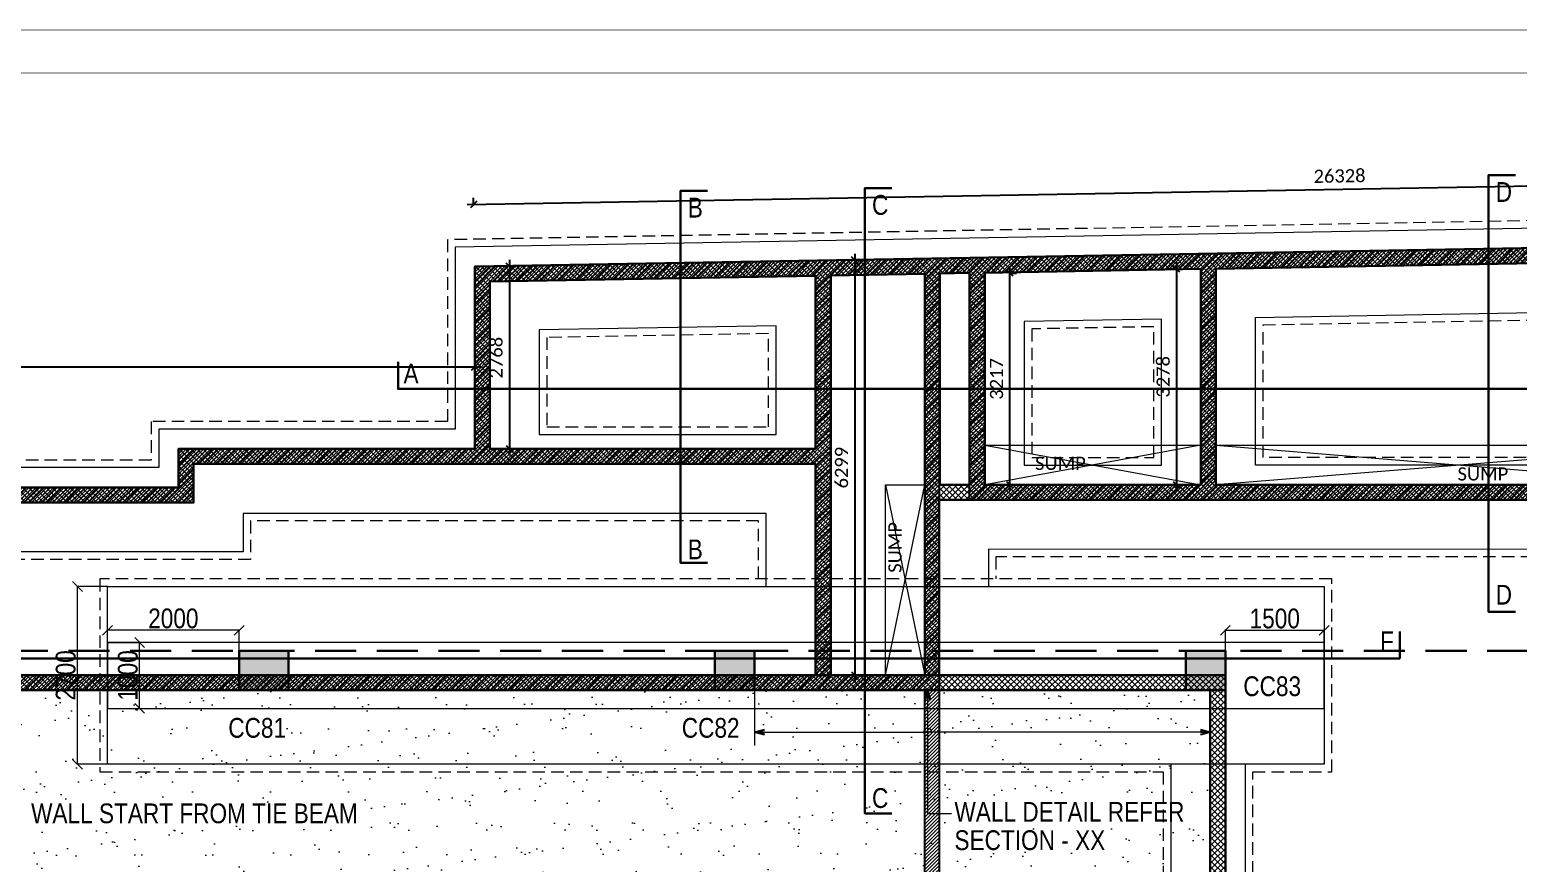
# Model space of a CAD drawing. Header units: millimetres. Extents: x 1112055 to 3390982, y -148532 to 766891.
# Drawn here: x 1960740 to 1983360, y 370898 to 383554 of the extents above; entities that cross this region are included whole.
import ezdxf

# ---------------------------------------------------------------- set-up
doc = ezdxf.new("R2010")
doc.units = ezdxf.units.MM
doc.header["$PDMODE"] = 35
doc.header["$PDSIZE"] = -25
doc.linetypes.add('DASHED2', pattern=[0.375, 0.25, -0.125])
doc.linetypes.add('Hidden', pattern=[9.525, 6.35, -3.175])
for name, color, linetype, lineweight in [('A_COL', 5, 'Continuous', 25), ('A_Cut-out', 251, 'Continuous', 9), ('A_R.C.C', 5, 'Continuous', 25), ('B COL. NO.', 3, 'Continuous', 20), ('B FINAL COLUMN', 1, 'Continuous', 30), ('B FOOTING', 49, 'Continuous', 20), ('B FOOTING DIM', 234, 'Continuous', 9), ('B HATCH', 250, 'Continuous', 0), ('B P.C.C', 251, 'Continuous', 0), ('B TITLE BLOCK', 250, 'Continuous', 0), ('EXCAVATION LINE', 236, 'Continuous', 30)]:
    doc.layers.add(name, color=color, linetype=linetype, lineweight=lineweight)
for name, color, linetype, lineweight, true_color in [('A_COL HATCH', 7, 'Continuous', 0, 0xc0c0c0), ('A_R.C.C HATCH', 7, 'Continuous', 0, 0xc0c0c0), ('B Pedestal', 7, 'Continuous', 9, 0x5c8948), ('B-COL HT', 7, 'Continuous', 0, 0x4e4f45)]:
    doc.layers.add(name, color=color, linetype=linetype, lineweight=lineweight, true_color=true_color)
doc.layers.add('SXO-TEXT-AREA LOCATION', color=7, linetype='Continuous')
doc.styles.add('ARIAL', font='arial.ttf')
doc.styles.add('Cali', font='calibri.ttf')
doc.styles.get("Standard").update_dxf_attribs({"font": 'arial.ttf'})
doc.styles.add('SWINC', font='swissc.ttf')
doc.dimstyles.new('1.100', dxfattribs={"dimtxt": 200, "dimasz": 100, "dimexe": 100, "dimexo": 100, "dimgap": 100, "dimtad": 1, "dimdec": 0, "dimzin": 0, "dimdsep": 46, "dimtxsty": 'Cali', "dimblk": 'OBLIQUE', "dimcen": 0, "dimdle": 100, "dimclrd": 256, "dimclre": 256, "dimclrt": 3, "dimadec": 0, "dimazin": 0, "dimtfac": 1, "dimtdec": 0, "dimtofl": 0, "dimtmove": 1, "dimatfit": 0, "dimfxl": 100, "dimfxlon": 1, "dimtolj": 1, "dimtzin": 0, "dimlwd": -1, "dimlwe": -1, "dimarcsym": 0})
doc.dimstyles.new('BHOOMI', dxfattribs={"dimtxt": 230, "dimasz": 150, "dimexe": 10, "dimexo": 0, "dimgap": 25, "dimtad": 1, "dimdec": 0, "dimzin": 0, "dimdsep": 46, "dimtxsty": 'SWINC', "dimblk": 'OBLIQUE', "dimcen": 0.09, "dimclrd": 250, "dimclre": 250, "dimclrt": 256, "dimaunit": 1, "dimadec": 3, "dimazin": 0, "dimtfac": 1, "dimtdec": 0, "dimtofl": 0, "dimtmove": 1, "dimatfit": 3, "dimfxl": 100, "dimtolj": 1, "dimtzin": 0, "dimlwd": 9, "dimlwe": 5, "dimarcsym": 0})
doc.dimstyles.new('DIM 1', dxfattribs={"dimscale": 0, "dimtxt": 230, "dimasz": 150, "dimexe": 0.18, "dimexo": 0.0625, "dimgap": 0.5, "dimtad": 1, "dimdec": 0, "dimzin": 0, "dimdsep": 46, "dimtxsty": 'ARIAL', "dimblk": 'OBLIQUE', "dimcen": 6, "dimse1": 1, "dimse2": 1, "dimclrd": 256, "dimclrt": 256, "dimadec": 0, "dimazin": 2, "dimtfac": 0.75, "dimtdec": 0, "dimtix": 1, "dimtofl": 0, "dimtmove": 1, "dimatfit": 3, "dimldrblk": 'OPEN30', "dimfxl": 0.18, "dimfrac": 1, "dimtolj": 1, "dimtzin": 0, "dimlwd": -1, "dimarcsym": 0})

# ---------------------------------------------------------------- blocks, each defined once
blk = doc.blocks.new('A$C4824')
at = {"layer": 'A_R.C.C HATCH'}
h = blk.add_hatch(dxfattribs=at)
h.set_pattern_fill('ANSI31', color=256, scale=300, style=0)
h.set_pattern_definition([(45, (33068.957, -102038.65), (-26.516504, 26.516504), [])])
h.paths.add_polyline_path([(37226, 109791), (32724, 109791), (32724, 109205), (0, 109205), (0, 0), (50920, 0), (50920, 39880), (63550, 39880), (63550, 113021), (37226, 112559)])
h.paths.add_polyline_path([(48260, 112523), (44975, 112465), (44975, 109245), (48260, 109244)], flags=16)
h.paths.add_polyline_path([(42405, 109791), (42405, 112420), (37456, 112333), (37456, 109791)], flags=0)
h.paths.add_polyline_path([(42635, 106355), (44065, 106355), (44065, 112449), (42635, 112424)], flags=0)
h.paths.add_polyline_path([(44745, 112461), (44282, 112453), (44282, 99895), (28740, 99895), (28740, 100125), (44065, 100125), (44065, 106125), (28740, 106125), (28740, 106355), (42405, 106355), (42405, 109561), (32954, 109561), (32954, 108975), (230, 108975), (230, 230), (50690, 230), (50690, 40110), (63320, 40110), (63320, 109014), (44745, 109015)], flags=16)
h.paths.add_polyline_path([(55920, 109244), (48490, 109244), (48490, 112527), (55920, 112657)], flags=16)
h.paths.add_polyline_path([(63320, 109244), (63320, 112787), (56145, 112661), (56145, 109244)], flags=16)
at = {"layer": 'A_R.C.C'}
for points in [[(37226, 109791), (32724, 109791), (32724, 109205), (0, 109205), (0, 0), (50920, 0), (50920, 39880), (63550, 39880), (63550, 113021), (37226, 112559)], [(55920, 109244), (48490, 109244), (48490, 112527), (55920, 112657)], [(44745, 112461), (44282, 112453), (44282, 99895), (28740, 99895), (28740, 100125), (44065, 100125), (44065, 106125), (28740, 106125), (28740, 106355), (42405, 106355), (42405, 109561), (32954, 109561), (32954, 108975), (230, 108975), (230, 230), (50690, 230), (50690, 40110), (63320, 40110), (63320, 109014), (44745, 109015)], [(42635, 106355), (44065, 106355), (44065, 112449), (42635, 112424)], [(48260, 112523), (44975, 112465), (44975, 109245), (48260, 109244)], [(42405, 109791), (42405, 112420), (37456, 112333), (37456, 109791)]]:
    blk.add_lwpolyline(points, close=True, dxfattribs=at)
blk = doc.blocks.new('A$C17056')
at = {"layer": 'A_COL HATCH'}
for points in [[(-29905, -600), (-29905, 0), (-29155, 0), (-29155, -600)], [(-22675, -600), (-22675, 0), (-22075, 0), (-22075, -600)], [(-15515, -600), (-15515, 0), (-14915, 0), (-14915, -600)]]:
    blk.add_hatch(color=256, dxfattribs=at).paths.add_polyline_path(points)
at = {"layer": 'A_COL'}
for points in [[(-29905, -600), (-29905, 0), (-29155, 0), (-29155, -600)], [(-22675, -600), (-22675, 0), (-22075, 0), (-22075, -600)], [(-15515, -600), (-15515, 0), (-14915, 0), (-14915, -600)]]:
    blk.add_lwpolyline(points, close=True, dxfattribs=at)
blk = doc.blocks.new('A$C4b8f6dbc')
at = {"layer": 'A_COL'}
blk.add_blockref('A$C17056', (63550, 115195), dxfattribs=at)
at = {"layer": 'A_R.C.C'}
blk.add_blockref('A$C4824', (0, 8470), dxfattribs=at)
blk = doc.blocks.new('_Oblique')
at = {"color": 0, "linetype": 'ByBlock', "lineweight": -2}
blk.add_line((-0.5, -0.5), (0.5, 0.5), dxfattribs=at)
blk = doc.blocks.new('*D1808')
at = {"layer": 'B FOOTING DIM', "color": 250, "lineweight": 5, "ltscale": 0.5, "transparency": 16777216}
for p, q in [((1978910, 374125), (1978910, 374445)), ((1978910, 374435), (1980410, 374435)), ((1980410, 374125), (1980410, 374445))]:
    blk.add_line(p, q, dxfattribs=at)
at = {"layer": 'Defpoints', "color": 0, "lineweight": 30, "ltscale": 0.5, "transparency": 16777216}
for p in [(1980410, 374435), (1978910, 374125), (1980410, 374125)]:
    blk.add_point(p, dxfattribs=at)
at = {"layer": 'B FOOTING DIM', "color": 250, "lineweight": 5, "ltscale": 0.5, "transparency": 16777216, "xscale": 150, "yscale": 150, "zscale": 150, "rotation": 180}
blk.add_blockref('_Oblique', (1978910, 374435), dxfattribs=at)
at = {"layer": 'B FOOTING DIM', "color": 250, "lineweight": 5, "ltscale": 0.5, "transparency": 16777216, "xscale": 150, "yscale": 150, "zscale": 150}
blk.add_blockref('_Oblique', (1980410, 374435), dxfattribs=at)
at = {"layer": 'B FOOTING DIM', "ltscale": 0.5, "transparency": 16777216, "insert": (1979660, 374613), "char_height": 300, "attachment_point": 5, "style": 'SWINC'}
blk.add_mtext('\\A1;1500', dxfattribs=at)
blk = doc.blocks.new('*D1809')
at = {"layer": 'B FOOTING DIM', "color": 250, "lineweight": 5, "ltscale": 0.5, "transparency": 16777216}
for p, q in [((1961922, 374250), (1961922, 374445)), ((1963922, 374435), (1961922, 374435)), ((1963922, 374125), (1963922, 374445))]:
    blk.add_line(p, q, dxfattribs=at)
at = {"layer": 'Defpoints', "color": 0, "lineweight": 30, "ltscale": 0.5, "transparency": 16777216}
for p in [(1961922, 374435), (1961922, 374250), (1963922, 374125)]:
    blk.add_point(p, dxfattribs=at)
at = {"layer": 'B FOOTING DIM', "color": 250, "lineweight": 5, "ltscale": 0.5, "transparency": 16777216, "xscale": 150, "yscale": 150, "zscale": 150, "rotation": 180}
blk.add_blockref('_Oblique', (1961922, 374435), dxfattribs=at)
at = {"layer": 'B FOOTING DIM', "color": 250, "lineweight": 5, "ltscale": 0.5, "transparency": 16777216, "xscale": 150, "yscale": 150, "zscale": 150}
blk.add_blockref('_Oblique', (1963922, 374435), dxfattribs=at)
at = {"layer": 'B FOOTING DIM', "ltscale": 0.5, "transparency": 16777216, "insert": (1962922, 374614), "char_height": 300, "attachment_point": 5, "style": 'SWINC'}
blk.add_mtext('\\A1;2000', dxfattribs=at)
blk = doc.blocks.new('*D1810')
at = {"layer": 'B FOOTING DIM', "color": 250, "lineweight": 5, "ltscale": 0.5, "transparency": 16777216}
for p, q in [((1961922, 375100), (1961456, 375100)), ((1961466, 372400), (1961466, 375100)), ((1961922, 372400), (1961456, 372400))]:
    blk.add_line(p, q, dxfattribs=at)
at = {"layer": 'Defpoints', "color": 0, "lineweight": 30, "ltscale": 0.5, "transparency": 16777216}
for p in [(1961466, 375100), (1961922, 375100), (1961922, 372400)]:
    blk.add_point(p, dxfattribs=at)
at = {"layer": 'B FOOTING DIM', "color": 250, "lineweight": 5, "ltscale": 0.5, "transparency": 16777216, "xscale": 150, "yscale": 150, "zscale": 150}
for p, rotation in [((1961466, 375100), 90), ((1961466, 372400), 270)]:
    blk.add_blockref('_Oblique', p, dxfattribs=dict(at, rotation=rotation))
at = {"layer": 'B FOOTING DIM', "ltscale": 0.5, "transparency": 16777216, "insert": (1961287, 373750), "char_height": 300, "attachment_point": 5, "rotation": 90, "style": 'SWINC'}
blk.add_mtext('\\A1;2700', dxfattribs=at)
blk = doc.blocks.new('*D1811')
at = {"layer": 'B FOOTING DIM', "color": 250, "lineweight": 5, "ltscale": 0.5, "transparency": 16777216}
for p, q in [((1961922, 374250), (1962420, 374250)), ((1962410, 373250), (1962410, 374250)), ((1961922, 373250), (1962420, 373250))]:
    blk.add_line(p, q, dxfattribs=at)
at = {"layer": 'Defpoints', "color": 0, "lineweight": 30, "ltscale": 0.5, "transparency": 16777216}
for p in [(1961922, 374250), (1962410, 374250), (1961922, 373250)]:
    blk.add_point(p, dxfattribs=at)
at = {"layer": 'B FOOTING DIM', "color": 250, "lineweight": 5, "ltscale": 0.5, "transparency": 16777216, "xscale": 150, "yscale": 150, "zscale": 150}
for p, rotation in [((1962410, 374250), 90), ((1962410, 373250), 270)]:
    blk.add_blockref('_Oblique', p, dxfattribs=dict(at, rotation=rotation))
at = {"layer": 'B FOOTING DIM', "ltscale": 0.5, "transparency": 16777216, "insert": (1962231, 373750), "char_height": 300, "attachment_point": 5, "rotation": 90, "style": 'SWINC'}
blk.add_mtext('\\A1;1000', dxfattribs=at)
blk = doc.blocks.new('_Open30')
at = {"color": 0, "linetype": 'ByBlock', "lineweight": -2}
for p, q in [((-1, 0.27), (0, 0)), ((0, 0), (-1, -0.27)), ((0, 0), (-1, 0))]:
    blk.add_line(p, q, dxfattribs=at)
blk = doc.blocks.new('*D2494')
at = {"transparency": 16777216}
for p, q in [((1930177, 378435), (1967603, 378435)), ((1930277, 378435), (1930277, 378535)), ((1967503, 378435), (1967503, 378535))]:
    blk.add_line(p, q, dxfattribs=at)
at = {"layer": 'Defpoints', "color": 0, "transparency": 16777216}
for p in [(1967503, 378435), (1967503, 377191), (1930277, 376605)]:
    blk.add_point(p, dxfattribs=at)
at = {"transparency": 16777216, "xscale": 100, "yscale": 100, "zscale": 100, "rotation": 180}
blk.add_blockref('_Oblique', (1930277, 378435), dxfattribs=at)
at = {"transparency": 16777216, "xscale": 100, "yscale": 100, "zscale": 100}
blk.add_blockref('_Oblique', (1967503, 378435), dxfattribs=at)
at = {"color": 3, "transparency": 16777216, "insert": (1948890, 378637), "char_height": 200, "attachment_point": 5, "style": 'Cali'}
blk.add_mtext('\\A1;37226', dxfattribs=at)
blk = doc.blocks.new('*D5798')
at = {"transparency": 16777216}
for p, q in [((1975635, 379861), (1975736, 379861)), ((1975636, 376544), (1975636, 379961)), ((1975635, 376644), (1975736, 376644))]:
    blk.add_line(p, q, dxfattribs=at)
at = {"layer": 'Defpoints', "color": 0, "lineweight": 40, "transparency": 16777216}
for p in [(1975022, 379861), (1975636, 379861), (1975022, 376644)]:
    blk.add_point(p, dxfattribs=at)
at = {"transparency": 16777216, "xscale": 100, "yscale": 100, "zscale": 100}
for p, rotation in [((1975636, 379861), 90), ((1975636, 376644), 270)]:
    blk.add_blockref('_Oblique', p, dxfattribs=dict(at, rotation=rotation))
at = {"color": 3, "lineweight": 40, "transparency": 16777216, "insert": (1975433, 378252), "char_height": 200, "attachment_point": 5, "rotation": 90, "style": 'Cali'}
blk.add_mtext('\\A1;3217', dxfattribs=at)
blk = doc.blocks.new('*D5799')
at = {"transparency": 16777216}
for p, q in [((1973280, 380154), (1973280, 373655)), ((1973280, 380054), (1973380, 380054)), ((1973280, 373755), (1973380, 373755))]:
    blk.add_line(p, q, dxfattribs=at)
at = {"layer": 'Defpoints', "color": 0, "lineweight": 40, "transparency": 16777216}
for p in [(1972912, 380054), (1972912, 373755), (1973280, 373755)]:
    blk.add_point(p, dxfattribs=at)
at = {"transparency": 16777216, "xscale": 100, "yscale": 100, "zscale": 100}
for p, rotation in [((1973280, 380054), 90), ((1973280, 373755), 270)]:
    blk.add_blockref('_Oblique', p, dxfattribs=dict(at, rotation=rotation))
at = {"color": 3, "lineweight": 40, "transparency": 16777216, "insert": (1973077, 376905), "char_height": 200, "attachment_point": 5, "rotation": 90, "style": 'Cali'}
blk.add_mtext('\\A1;6299', dxfattribs=at)
blk = doc.blocks.new('*D5800')
at = {"transparency": 16777216}
for p, q in [((1978167, 380023), (1978167, 376545)), ((1978167, 379923), (1978067, 379923)), ((1978167, 376645), (1978067, 376645))]:
    blk.add_line(p, q, dxfattribs=at)
at = {"layer": 'Defpoints', "color": 0, "lineweight": 40, "transparency": 16777216}
for p in [(1978537, 379923), (1978167, 376645), (1978537, 376645)]:
    blk.add_point(p, dxfattribs=at)
at = {"transparency": 16777216, "xscale": 100, "yscale": 100, "zscale": 100}
for p, rotation in [((1978167, 379923), 90), ((1978167, 376645), 270)]:
    blk.add_blockref('_Oblique', p, dxfattribs=dict(at, rotation=rotation))
at = {"color": 3, "lineweight": 40, "transparency": 16777216, "insert": (1977965, 378284), "char_height": 200, "attachment_point": 5, "rotation": 90, "style": 'Cali'}
blk.add_mtext('\\A1;3278', dxfattribs=at)
blk = doc.blocks.new('*D6868')
at = {"transparency": 16777216}
for p, q in [((1993810, 381363), (1993809, 381463)), ((1967386, 380899), (1993910, 381365)), ((1967486, 380901), (1967485, 381001))]:
    blk.add_line(p, q, dxfattribs=at)
at = {"layer": 'Defpoints', "color": 0, "lineweight": 40, "transparency": 16777216}
for p in [(1993810, 381363), (1993827, 380421), (1967503, 379959)]:
    blk.add_point(p, dxfattribs=at)
at = {"transparency": 16777216, "xscale": 100, "yscale": 100, "zscale": 100}
for p, rotation in [((1993810, 381363), 1.005421484427697), ((1967486, 380901), 181.0054214844277)]:
    blk.add_blockref('_Oblique', p, dxfattribs=dict(at, rotation=rotation))
at = {"color": 3, "lineweight": 40, "transparency": 16777216, "insert": (1980645, 381334), "char_height": 200, "attachment_point": 5, "rotation": 1.0054, "style": 'Cali'}
blk.add_mtext('\\A1;26328', dxfattribs=at)
blk = doc.blocks.new('*D6870')
at = {"transparency": 16777216}
for p, q in [((1968029, 380059), (1968029, 377091)), ((1968028, 379959), (1968129, 379959)), ((1968028, 377191), (1968129, 377191))]:
    blk.add_line(p, q, dxfattribs=at)
at = {"layer": 'Defpoints', "color": 0, "lineweight": 40, "transparency": 16777216}
for p in [(1967503, 379959), (1967733, 377191), (1968029, 377191)]:
    blk.add_point(p, dxfattribs=at)
at = {"transparency": 16777216, "xscale": 100, "yscale": 100, "zscale": 100}
for p, rotation in [((1968029, 379959), 90), ((1968029, 377191), 270)]:
    blk.add_blockref('_Oblique', p, dxfattribs=dict(at, rotation=rotation))
at = {"color": 3, "lineweight": 40, "transparency": 16777216, "insert": (1967826, 378575), "char_height": 200, "attachment_point": 5, "rotation": 90, "style": 'Cali'}
blk.add_mtext('\\A1;2768', dxfattribs=at)

msp = doc.modelspace()

# ---------------------------------------------------------------- hatches: boundary and pattern name
at = {"layer": 'B HATCH', "lineweight": 0}
h = msp.add_hatch(dxfattribs=at)
h.set_pattern_fill('ANSI37', color=250, scale=20, style=0)
h.set_pattern_definition([(45, (216966.357, -141945.74), (-44.9012806, 44.9012806), []), (135, (216966.357, -141945.74), (-44.9012806, -44.9012806), [])])
h.paths.add_polyline_path([(1993596.9, 376644.1), (1993596.9, 380187.1), (1986421.9, 380061.1), (1986421.9, 376644.3)], flags=16)
h.paths.add_polyline_path([(1967732.9, 377190.9), (1972681.9, 377190.9), (1972681.9, 379819.8), (1967732.9, 379732.9)], flags=16)
h.paths.add_polyline_path([(1974571.9, 379853.2), (1975021.9, 379861.1), (1975021.9, 376643.9), (1974571.9, 376643.9)], flags=16)
h.paths.add_polyline_path([(1930506.9, 376375.7), (1930506.9, 267630.1), (1980966.9, 267630.1), (1980966.9, 307510.1), (1993596.9, 307510.1), (1993596.9, 376414.1), (1974558.5, 376414.7), (1974558.5, 373755.1), (1974341.9, 373755.1), (1974341.9, 379849.1), (1972911.9, 379824), (1972911.9, 373755.1), (1972681.9, 373755.1), (1972681.9, 376960.9), (1963230.9, 376960.9), (1963230.9, 376375.7)], flags=16)
h.paths.add_polyline_path([(1986196.6, 380057.2), (1986196.6, 376644.4), (1978766.9, 376644.6), (1978766.9, 379926.8)], flags=16)
h.paths.add_polyline_path([(1975251.9, 376644.7), (1975251.9, 379865.1), (1978536.9, 379922.8), (1978536.9, 376644.6)], flags=16)
h.paths.add_polyline_path([(1963000.9, 376605.7), (1930276.9, 376605.7), (1930276.9, 267400.1), (1981196.9, 267400.1), (1981196.9, 307280.1), (1993826.9, 307280.1), (1993826.9, 380421.1), (1967502.9, 379959.1), (1967502.9, 377190.9), (1963000.9, 377190.9)])
at = {"layer": 'B HATCH'}
h = msp.add_hatch(dxfattribs=at)
h.set_pattern_fill('ANSI37', color=250, scale=20, style=0)
h.set_pattern_definition([(45, (108475.24, -141945.74), (-44.9012806, 44.9012806), []), (135, (108475.24, -141945.74), (-44.9012806, -44.9012806), [])])
h.paths.add_polyline_path([(1959001.9, 373525.1), (1971153.6, 373525.1), (1971153.6, 373755.1), (1959001.9, 373755.1)])
h = msp.add_hatch(dxfattribs=at)
h.set_pattern_fill('ANSI37', color=250, scale=20, style=0)
h.set_pattern_definition([(45, (121226.91, -141945.74), (-44.9012806, 44.9012806), []), (135, (121226.91, -141945.74), (-44.9012806, -44.9012806), [])])
h.paths.add_polyline_path([(1971153.6, 373525.1), (1978910.2, 373525.1), (1978910.2, 373755.1), (1971153.6, 373755.1)])
h = msp.add_hatch(dxfattribs=at)
h.set_pattern_fill('ANSI37', color=250, scale=20, style=0)
h.set_pattern_definition([(45, (108475.24, -141945.74), (-44.9012806, 44.9012806), []), (135, (108475.24, -141945.74), (-44.9012806, -44.9012806), [])])
h.paths.add_polyline_path([(1978910.2, 367525.1), (1978680.2, 367525.1), (1978680.2, 373525.1), (1978910.2, 373525.1)])
at = {"layer": 'B-COL HT', "lineweight": 0}
h = msp.add_hatch(color=250, dxfattribs=at)
h.dxf.hatch_style = 1
h.paths.add_polyline_path([(1963921.9, 373525.1), (1964671.9, 373525.1), (1964671.9, 374125.1), (1963921.9, 374125.1)])
h = msp.add_hatch(color=250, dxfattribs=at)
h.dxf.hatch_style = 1
h.paths.add_polyline_path([(1971153.6, 373525.1), (1971753.6, 373525.1), (1971753.6, 374125.1), (1971153.6, 374125.1)])
h = msp.add_hatch(color=250, dxfattribs=at)
h.dxf.hatch_style = 1
h.paths.add_polyline_path([(1978310.2, 373525.1), (1978910.2, 373525.1), (1978910.2, 374125.1), (1978310.2, 374125.1)])
at = {"layer": 'EXCAVATION LINE', "lineweight": 0}
h = msp.add_hatch(dxfattribs=at)
h.set_pattern_fill('AR-SAND', color=250, scale=15)
h.set_pattern_definition([(37.5, (-152133.7, -831.8), (-24.00047, 734.11986), [0, -579.12, 0, -647.7, 0, -619.125]), (7.5, (-152133.7, -831.8), (674.28492, 1075.23765), [0, -312.42, 0, -521.97, 0, -200.025]), (327.5, (-152602.36, -831.8), (1186.48856, 2.15578), [0, -190.5, 0, -685.8, 0, -895.35]), (317.5, (-152602.4, -831.8), (1145.3347, 334.394), [0, -95.25, 0, -449.58, 0, -514.35])])
h.paths.add_polyline_path([(1959001.9, 373525.1), (1978680.2, 373525.1), (1978680.2, 367525.1), (1959001.9, 367525.1)])

# ---------------------------------------------------------------- linework, layer by layer
at = {"color": 6, "lineweight": 30}
for points in [[(1973840.5, 381151.2), (1973431.2, 381151.2), (1973431.2, 371653.9), (1973840.5, 371653.9)], [(1983318.5, 381347.5), (1982909.2, 381347.5), (1982909.2, 374714.8), (1983318.5, 374714.8)], [(1971040.5, 381110.5), (1970631.2, 381110.5), (1970631.2, 375458.5), (1971040.5, 375458.5)], [(1966337.6, 378510.2), (1966337.6, 378100.9), (1994958.5, 378100.9), (1994958.5, 378510.2)], [(1959977.1, 374418.2), (1959977.1, 374009), (1981560.3, 374009), (1981560.3, 374418.2)]]:
    msp.add_lwpolyline(points, dxfattribs=at)
at = {"color": 16, "linetype": 'DASHED2', "lineweight": 30, "ltscale": 2500}
msp.add_lwpolyline([(1941476.9, 332280.1), (1993826.9, 332280.1), (1993826.9, 374125.1), (1941476.9, 374125.1)], close=True, dxfattribs=at)
at = {"layer": 'A_Cut-out', "ltscale": 10}
for p, q in [((1978536.9, 377244), (1975251.9, 376644.7)), ((1975251.9, 377244), (1978536.9, 376644.6)), ((1986196.6, 377244), (1978766.9, 376644.6)), ((1978766.9, 377244), (1986196.6, 376644.4)), ((1973744.8, 376642.2), (1974341.9, 373755.1)), ((1973744.8, 373755.1), (1974341.9, 376642.2))]:
    msp.add_line(p, q, dxfattribs=at)
for points in [[(1975251.9, 377244), (1978536.9, 377244)], [(1978766.9, 377244), (1986196.6, 377244)]]:
    msp.add_lwpolyline(points, dxfattribs=at)
msp.add_lwpolyline([(1973744.8, 376642.2), (1974341.9, 376642.2), (1974341.9, 373755.1), (1973744.8, 373755.1)], close=True, dxfattribs=at)
at = {"layer": 'B COL. NO.'}
msp.add_line((1971753.6, 373525.1), (1971753.6, 372684.7), dxfattribs=at)
msp.add_circle((1974385.4, 372890.4), 58.6, dxfattribs=at)
at = {"layer": 'B FINAL COLUMN', "color": 16, "lineweight": 30}
msp.add_lwpolyline([(1963000.9, 376605.7), (1930276.9, 376605.7), (1930276.9, 267400.1), (1981196.9, 267400.1), (1981196.9, 307280.1), (1993826.9, 307280.1), (1993826.9, 380421.1), (1967502.9, 379959.1), (1967502.9, 377190.9), (1963000.9, 377190.9), (1963000.9, 376605.7)], dxfattribs=at)
at = {"layer": 'B FINAL COLUMN', "color": 1, "lineweight": 30}
for points in [[(1978766.9, 379926.8), (1986196.6, 380057.2), (1986196.6, 376644.4), (1978766.9, 376644.6)], [(1967732.9, 377190.9), (1972681.9, 377190.9), (1972681.9, 379819.8), (1967732.9, 379732.9)], [(1974571.9, 379853.2), (1975021.9, 379861.1), (1975021.9, 376643.9), (1974571.9, 376643.9)], [(1975251.9, 379865.1), (1975251.9, 376644.7), (1978536.9, 376644.6), (1978536.9, 379922.8)], [(1971153.6, 373525.1), (1978910.2, 373525.1), (1978910.2, 373755.1), (1971153.6, 373755.1)], [(1978910.2, 367525.1), (1978680.2, 367525.1), (1978680.2, 373525.1), (1978910.2, 373525.1)]]:
    msp.add_lwpolyline(points, close=True, dxfattribs=at)
at = {"layer": 'B FINAL COLUMN', "color": 16, "lineweight": 30}
msp.add_lwpolyline([(1930506.9, 267630.1), (1980966.9, 267630.1), (1980966.9, 307510.1), (1993596.9, 307510.1), (1993596.9, 376414.1), (1974558.5, 376414.7), (1974558.5, 373755.1), (1974341.9, 373755.1), (1974341.9, 379849.1), (1972911.9, 379824), (1972911.9, 373755.1), (1972681.9, 373755.1), (1972681.9, 376960.9), (1963230.9, 376960.9), (1963230.9, 376375.7), (1930506.9, 376375.7)], close=True, dxfattribs=at)
at = {"layer": 'B FINAL COLUMN', "color": 5}
msp.add_lwpolyline([(1963921.9, 373525.1), (1964671.9, 373525.1), (1964671.9, 374125.1), (1963921.9, 374125.1)], close=True, dxfattribs=at)
at = {"layer": 'B FINAL COLUMN'}
for points in [[(1963921.9, 374125.1), (1964671.9, 374125.1), (1964671.9, 373525.1), (1963921.9, 373525.1)], [(1971153.6, 373525.1), (1971753.6, 373525.1), (1971753.6, 374125.1), (1971153.6, 374125.1)], [(1978310.2, 373525.1), (1978910.2, 373525.1), (1978910.2, 374125.1), (1978310.2, 374125.1)]]:
    msp.add_lwpolyline(points, close=True, dxfattribs=at)
at = {"layer": 'B FINAL COLUMN', "color": 4, "lineweight": 30}
msp.add_lwpolyline([(1959001.9, 373525.1), (1971153.6, 373525.1), (1971153.6, 373755.1), (1959001.9, 373755.1)], close=True, dxfattribs=at)
at = {"layer": 'B FOOTING'}
for p, q in [((1978080.9, 372400.1), (1978080.9, 368625.1)), ((1979210.2, 372400.1), (1979210.2, 368625.1))]:
    msp.add_line(p, q, dxfattribs=at)
for points in [[(1994126.9, 375025.1), (1994126.9, 380726.4), (1967202.9, 380253.9), (1967202.9, 377490.9), (1962700.9, 377490.9), (1962700.9, 376905.7), (1929976.9, 376905.7), (1929976.9, 374680.2)], [(1971931.9, 375100.1), (1971931.9, 376210.9), (1963980.9, 376210.9), (1963980.9, 375625.7), (1931256.9, 375625.7), (1931256.9, 374680.2)], [(1992846.9, 375025.1), (1992846.9, 375664.2), (1975308.5, 375664.7), (1975308.5, 375100.1)]]:
    msp.add_lwpolyline(points, dxfattribs=at)
for points in [[(1975851.9, 379125.5), (1975851.9, 376944.6), (1977936.8, 376944.6), (1977936.9, 379162.1)], [(1979366.9, 379187.2), (1985596.5, 379296.5), (1985596.6, 376944.4), (1979366.9, 376944.5)], [(1968482.9, 377410.3), (1972081.9, 377410.3), (1972081.8, 379059.1), (1968482.9, 378996)], [(1961921.9, 375100.1), (1980410.2, 375100.1), (1980410.2, 372400.1), (1961921.9, 372400.1)]]:
    msp.add_lwpolyline(points, close=True, dxfattribs=at)
at = {"layer": 'B P.C.C', "color": 250, "linetype": 'Hidden', "lineweight": 0, "ltscale": 30}
for points in [[(1994241.9, 375140.1), (1994241.9, 380843.5), (1967087.9, 380366.9), (1967087.9, 377605.9), (1962585.9, 377605.9), (1962585.9, 377020.7), (1929861.9, 377020.7), (1929861.9, 374795.2)], [(1971816.9, 375215.1), (1971816.9, 376095.9), (1964095.9, 376095.9), (1964095.9, 375510.7), (1931371.9, 375510.7), (1931371.9, 374795.2)], [(1992731.9, 375140.1), (1992731.9, 375549.2), (1975423.5, 375549.7), (1975423.5, 375215.1)]]:
    msp.add_lwpolyline(points, dxfattribs=at)
for points in [[(1979481.9, 379074.2), (1985481.5, 379179.5), (1985481.6, 377059.4), (1979481.9, 377059.5)], [(1968597.9, 377525.3), (1971966.9, 377525.3), (1971966.8, 378942.1), (1968597.9, 378883)], [(1975966.9, 379012.5), (1975966.9, 377059.6), (1977821.8, 377059.6), (1977821.8, 379045.1)], [(1977965.9, 368740.1), (1976945.2, 368740.1), (1976945.2, 368240.1), (1972793.7, 368240.1), (1972793.7, 368940.3), (1968092.1, 368940.3), (1968092.1, 363940), (1972793.7, 363940), (1972793.7, 366880.1), (1976945.2, 366880.1), (1976945.2, 365560.1), (1980125.2, 365560.1), (1980125.2, 368740.1), (1979325.2, 368740.1), (1979325.2, 372285.1), (1980525.2, 372285.1), (1980525.2, 375215.1), (1961806.9, 375215.1), (1961806.9, 372285.1), (1977965.9, 372285.1)]]:
    msp.add_lwpolyline(points, close=True, dxfattribs=at)
at = {"layer": 'B Pedestal', "color": 87, "lineweight": 9}
msp.add_lwpolyline([(1980410.2, 374250.1), (1961921.9, 374250.1), (1961921.9, 373250.1), (1980410.2, 373250.1)], close=True, dxfattribs=at)
at = {"layer": 'B TITLE BLOCK', "color": 1, "const_width": 8.39}
msp.add_lwpolyline([(1923598.8, 383550.1), (2021147.1, 383550.1), (2021147.1, 215877.3), (1923598.8, 215877.3)], close=True, dxfattribs=at)
at = {"layer": 'B TITLE BLOCK', "color": 250, "lineweight": 0, "const_width": 8.39}
msp.add_lwpolyline([(1924251.4, 382897.4), (2020494.4, 382897.4), (2020494.4, 216529.9), (1924251.4, 216529.9)], close=True, dxfattribs=at)

# ---------------------------------------------------------------- block references
at = {"layer": 'B FOOTING'}
msp.add_blockref('A$C4b8f6dbc', (1930276.9, 258930.1), dxfattribs=at)

# ---------------------------------------------------------------- texts
at = {"color": 6, "lineweight": 30, "style": 'SWINC'}
for s, p in [('D', (1983017.7, 380940.9)), ('B', (1970739.7, 380703.8)), ('C', (1973539.6, 380744.6)), ('A', (1966420, 378183.1)), ('B', (1970739.7, 375513.4)), ('D', (1983017.7, 374825.4)), ('F', (1981259.5, 374119.6)), ('C', (1973539.6, 371737.6))]:
    msp.add_text(s, height=300, dxfattribs=at).set_placement(p)
at = {"layer": 'B COL. NO.', "style": 'SWINC'}
for s, p in [('CC83', (1979182.3, 373435.8)), ('CC81', (1963757.2, 372803.8)), ('CC82', (1970648.9, 372803.8)), ('WALL START FROM TIE BEAM', (1960760.5, 371505.4)), ('WALL DETAIL REFER', (1974792.9, 371528.8)), ('SECTION - XX', (1974792.9, 371098))]:
    msp.add_text(s, height=300, dxfattribs=at).set_placement(p)
at = {"layer": 'SXO-TEXT-AREA LOCATION', "char_height": 200, "attachment_point": 1}
for insert in [(1976017.5, 377070.3), (1982437.6, 376910)]:
    msp.add_mtext('\\pxqc;{\\fCalibri|b0|i0|c0|p34;SUMP}', dxfattribs=dict(at, insert=insert))
at = {"layer": 'SXO-TEXT-AREA LOCATION', "insert": (1973788.6, 375308.6), "char_height": 200, "attachment_point": 1, "rotation": 90}
msp.add_mtext('\\pxqc;{\\fCalibri|b0|i0|c0|p34;SUMP}', dxfattribs=at)

# ---------------------------------------------------------------- dimensions: what is measured, and where the dimension line sits
at = {"color": 4, "lineweight": 40}
dim = msp.add_aligned_dim(p1=(1967502.9, 379959.1), p2=(1993826.9, 380421.1), distance=941.9, dimstyle='1.100', override={"dimfxl": 0.18, "dimarcsym": 2}, dxfattribs=at)
dim.commit()
dim.dimension.update_dxf_attribs({"geometry": '*D6868', "text_midpoint": (1980644.8, 381334.3)})
dim = msp.add_linear_dim(base=(1968028.6, 377190.9), p1=(1967502.9, 379959.1), p2=(1967732.9, 377190.9), angle=90, dimstyle='1.100', override={"dimfxl": 0.18, "dimarcsym": 2}, dxfattribs=at)
dim.commit()
dim.dimension.update_dxf_attribs({"geometry": '*D6870', "text_midpoint": (1967826.2, 378575)})
at = {"color": 2, "lineweight": 40}
for base, p1, p2, picture, middle in [((1973280, 373755.1), (1972911.9, 380054.1), (1972911.9, 373755.1), '*D5799', (1973077.5, 376904.6)), ((1978167, 376644.6), (1978536.9, 379922.8), (1978536.9, 376644.6), '*D5800', (1977964.5, 378283.7)), ((1975635.6, 379861.1), (1975021.9, 376643.9), (1975021.9, 379861.1), '*D5798', (1975433.2, 378252.5))]:
    dim = msp.add_linear_dim(base=base, p1=p1, p2=p2, angle=90, dimstyle='1.100', override={"dimfxl": 0.18, "dimarcsym": 2}, dxfattribs=at)
    dim.commit()
    dim.dimension.update_dxf_attribs({"geometry": picture, "text_midpoint": middle})
dim = msp.add_linear_dim(base=(1967502.9, 378435), p1=(1930276.9, 376605.1), p2=(1967502.9, 377190.9), dimstyle='1.100', override={"dimfxl": 0.18, "dimarcsym": 2})
dim.commit()
dim.dimension.update_dxf_attribs({"geometry": '*D2494', "text_midpoint": (1948889.9, 378637.4)})
at = {"layer": 'B FOOTING DIM', "color": 250, "ltscale": 0.5}
for base, p1, p2, picture, middle in [((1961466.4, 375100.1), (1961921.9, 372400.1), (1961921.9, 375100.1), '*D1810', (1961287.2, 373750.1)), ((1962410.2, 374250.1), (1961921.9, 373250.1), (1961921.9, 374250.1), '*D1811', (1962231.2, 373750.1))]:
    dim = msp.add_linear_dim(base=base, p1=p1, p2=p2, angle=90, dimstyle='BHOOMI', override={"dimtxt": 300, "dimlwd": 5}, dxfattribs=at)
    dim.commit()
    dim.dimension.update_dxf_attribs({"geometry": picture, "text_midpoint": middle})
for base, p1, p2, picture, middle in [((1961921.9, 374434.5), (1963921.9, 374125.1), (1961921.9, 374250.1), '*D1809', (1962921.9, 374613.7)), ((1980410.2, 374434.5), (1978910.2, 374125.1), (1980410.2, 374125.1), '*D1808', (1979660.2, 374613.5))]:
    dim = msp.add_linear_dim(base=base, p1=p1, p2=p2, dimstyle='BHOOMI', override={"dimtxt": 300, "dimlwd": 5}, dxfattribs=at)
    dim.commit()
    dim.dimension.update_dxf_attribs({"geometry": picture, "text_midpoint": middle})

# ---------------------------------------------------------------- leaders
at = {"layer": 'B COL. NO.'}
for points in [[(1974385.4, 373525.1), (1974385.4, 371652.1), (1974750, 371652.1)], [(1971753.6, 372890.4), (1974385.4, 372890.4)], [(1978680.2, 372890.4), (1974385.4, 372890.4)]]:
    msp.add_leader(points, dimstyle='DIM 1', override={"dimscale": 1, "dimtad": 0, "dimtxsty": 'SWINC', "dimfxlon": 1, "dimlwd": 5, "dimarcsym": 2}, dxfattribs=at)

doc.saveas('drawing.dxf')
